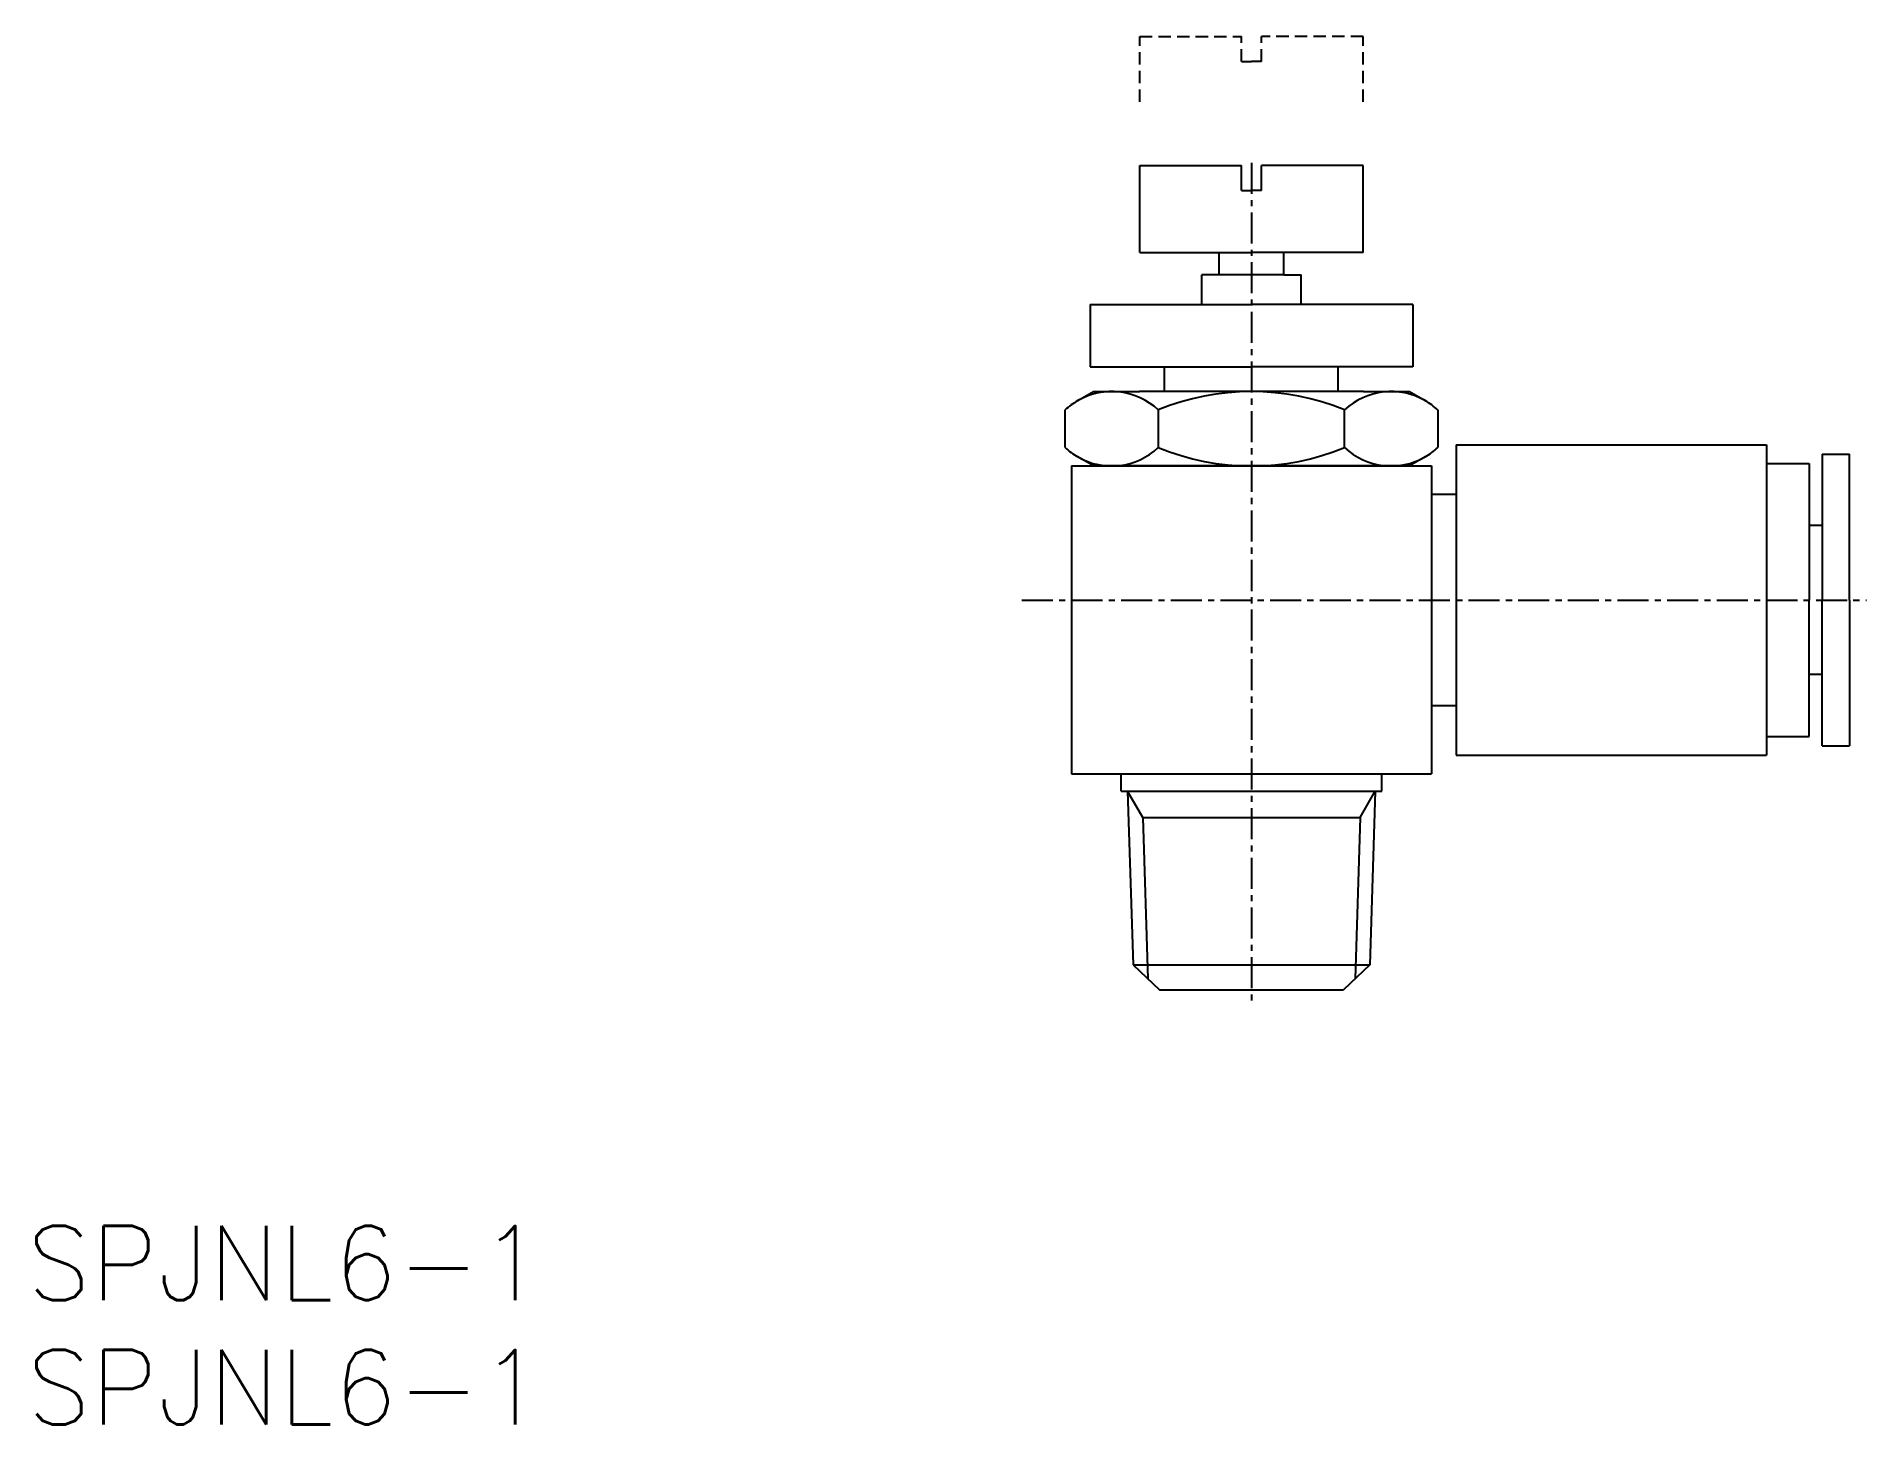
# Model space of a CAD drawing. Extents: x 0.4 to 74.1, y 0 to 55.9.
import ezdxf

# ---------------------------------------------------------------- set-up
doc = ezdxf.new("R2010")
doc.units = 0
doc.linetypes.add('CENTER', pattern=[2, 1.25, -0.25, 0.25, -0.25])
doc.linetypes.add('DASHED', pattern=[0.75, 0.5, -0.25])
doc.layers.get('0').update_dxf_attribs({"linetype": 'CONTINUOUS'})
doc.layers.add('CENTER', color=1, linetype='CENTER')
doc.styles.get("Standard").update_dxf_attribs({"font": 'txt.shx'})

# ---------------------------------------------------------------- blocks, each defined once
blk = doc.blocks.new('*U6')
at = {"color": 7, "linetype": 'CONTINUOUS'}
blk.add_text('SPJNL6-1', height=3, dxfattribs=at).set_placement((0, 0))
blk = doc.blocks.new('*U7')
at = {"color": 7, "linetype": 'CONTINUOUS'}
blk.add_text('SPJNL6-1', height=3, dxfattribs=at).set_placement((0, 5))

msp = doc.modelspace()

# ---------------------------------------------------------------- linework, layer by layer
at = {"color": 3, "linetype": 'DASHED'}
for p, q in [((44.838, 53.289), (44.838, 55.914)), ((44.838, 55.914), (48.938, 55.914)), ((48.938, 54.914), (48.938, 55.914)), ((53.838, 55.914), (49.738, 55.914)), ((49.738, 54.914), (49.738, 55.914)), ((53.838, 53.289), (53.838, 55.914)), ((48.938, 54.914), (49.338, 54.914)), ((49.738, 54.914), (49.338, 54.914))]:
    msp.add_line(p, q, dxfattribs=at)
at = {"color": 7, "linetype": 'CONTINUOUS'}
for p, q in [((44.838, 47.214), (44.838, 50.714)), ((44.838, 50.714), (48.938, 50.714)), ((48.938, 49.714), (48.938, 50.714)), ((53.838, 50.714), (49.738, 50.714)), ((49.738, 49.714), (49.738, 50.714)), ((53.838, 47.214), (53.838, 50.714)), ((48.938, 49.714), (49.338, 49.714)), ((49.738, 49.714), (49.338, 49.714)), ((44.838, 47.214), (49.338, 47.214)), ((48.038, 46.314), (48.038, 47.214)), ((53.838, 47.214), (49.338, 47.214)), ((50.638, 46.314), (50.638, 47.214)), ((47.338, 45.114), (47.338, 46.314)), ((50.638, 46.314), (47.338, 46.314)), ((50.638, 46.314), (51.338, 46.314)), ((51.338, 45.114), (51.338, 46.314)), ((42.838, 45.114), (42.838, 42.614)), ((42.838, 45.114), (49.338, 45.114)), ((55.838, 45.114), (49.338, 45.114)), ((55.838, 45.114), (55.838, 42.614)), ((42.838, 42.614), (49.338, 42.614)), ((45.838, 41.614), (45.838, 42.614)), ((55.838, 42.614), (49.338, 42.614)), ((52.838, 41.614), (52.838, 42.614)), ((42.339, 41.247), (42.975, 41.614)), ((42.975, 41.614), (44.822, 41.614)), ((53.855, 41.614), (44.822, 41.614)), ((53.855, 41.614), (55.702, 41.614)), ((55.702, 41.614), (56.338, 41.247)), ((41.833, 39.357), (41.833, 40.871)), ((45.586, 39.357), (45.586, 40.871)), ((53.091, 39.357), (53.091, 40.871)), ((56.844, 40.871), (56.844, 39.357)), ((57.588, 39.464), (70.088, 39.464)), ((57.588, 39.464), (57.588, 26.964)), ((70.088, 39.464), (70.088, 26.964)), ((72.338, 39.089), (73.438, 39.089)), ((72.338, 39.089), (72.338, 33.214)), ((73.438, 33.214), (73.438, 39.089)), ((42.088, 38.614), (42.088, 26.214)), ((42.088, 38.614), (56.588, 38.614)), ((42.975, 38.614), (42.339, 38.981)), ((44.652, 38.614), (42.975, 38.614)), ((54.025, 38.614), (44.652, 38.614)), ((55.702, 38.614), (54.025, 38.614)), ((56.338, 38.981), (55.702, 38.614)), ((56.588, 38.614), (56.588, 26.214)), ((70.088, 38.714), (71.813, 38.714)), ((71.813, 38.714), (71.813, 33.214)), ((57.588, 37.464), (56.588, 37.464)), ((72.338, 36.214), (71.813, 36.214)), ((71.813, 27.714), (71.813, 33.214)), ((72.338, 27.339), (72.338, 33.214)), ((73.438, 33.214), (73.438, 27.339)), ((72.338, 30.214), (71.813, 30.214)), ((56.588, 28.964), (57.588, 28.964)), ((70.088, 27.714), (71.813, 27.714)), ((72.338, 27.339), (73.438, 27.339)), ((57.588, 26.964), (70.088, 26.964)), ((42.088, 26.214), (56.588, 26.214)), ((44.088, 25.514), (44.088, 26.214)), ((54.588, 25.514), (54.588, 26.214)), ((44.088, 25.514), (54.588, 25.514)), ((44.349, 25.514), (44.567, 18.513)), ((44.963, 24.45), (44.349, 25.514)), ((53.714, 24.45), (54.328, 25.514)), ((54.328, 25.514), (54.11, 18.513)), ((44.963, 24.45), (45.166, 17.951)), ((44.963, 24.45), (53.714, 24.45)), ((53.714, 24.45), (53.511, 17.951)), ((44.567, 18.513), (45.631, 17.514)), ((44.567, 18.513), (54.11, 18.513)), ((54.11, 18.513), (53.046, 17.514)), ((45.631, 17.514), (53.046, 17.514))]:
    msp.add_line(p, q, dxfattribs=at)
for centre, radius, start, end in [((43.709, 38.873), 2.741, 46.80304, 120), ((49.338, 31.763), 9.851, 67.60625, 112.39375), ((54.968, 38.873), 2.741, 60, 133.19696), ((43.709, 38.873), 2.741, 120, 133.19696), ((54.968, 38.873), 2.741, 46.80304, 60), ((43.709, 41.355), 2.741, 226.80304, 240), ((43.709, 41.355), 2.741, 240, 313.19696), ((49.338, 48.465), 9.851, 247.60625, 292.39375), ((54.968, 41.355), 2.741, 226.80304, 300), ((54.968, 41.355), 2.741, 300, 313.19696)]:
    msp.add_arc(centre, radius, start, end, dxfattribs=at)
at = {"layer": 'CENTER', "color": 1, "linetype": 'CENTER'}
for p, q in [((49.338, 50.827), (49.338, 17.014)), ((40.088, 33.214), (74.117, 33.214))]:
    msp.add_line(p, q, dxfattribs=at)

# ---------------------------------------------------------------- block references
at = {"color": 7, "linetype": 'CONTINUOUS'}
for name in ['*U7', '*U6']:
    msp.add_blockref(name, (0, 0), dxfattribs=at)

doc.saveas('drawing.dxf')
